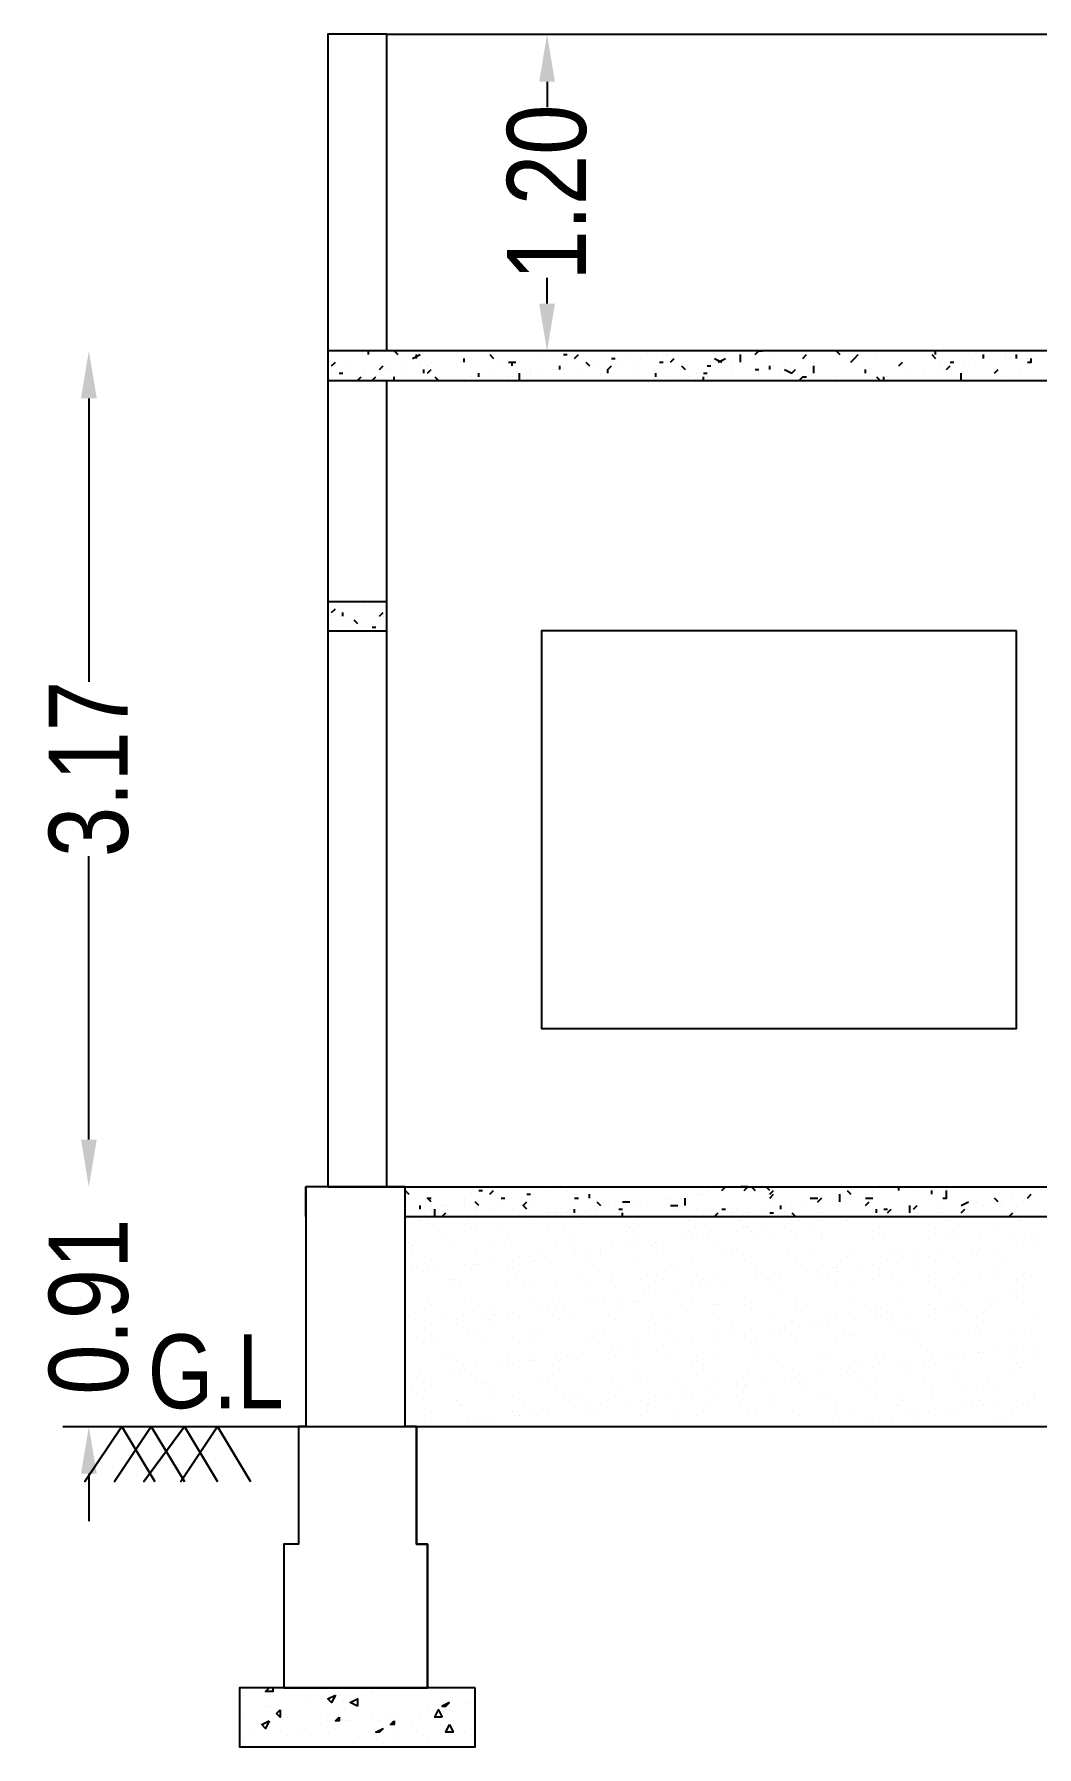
# Model space of a CAD drawing. Header units: metres. Extents: x -941 to 1333, y -28 to 1490.
# Drawn here: x 965.58 to 969.39, y 394.12 to 400.62 of the extents above; entities that cross this region are included whole.
import ezdxf

# ---------------------------------------------------------------- set-up
doc = ezdxf.new("R2010")
doc.units = ezdxf.units.M
for name, color, linetype in [('BLK_5_HT_OF_BLDG', 5, 'Continuous'), ('BLK_5_PARAPET_HT', 7, 'Continuous'), ('BLK_5_PLINTH_HEIGHT', 7, 'Continuous'), ('window', 3, 'Continuous')]:
    doc.layers.add(name, color=color, linetype=linetype)
doc.styles.add('style2A', font='swissc.ttf')
doc.dimstyles.get("Standard").update_dxf_attribs({"dimtxt": 0.4, "dimasz": 0.18, "dimexe": 0.18, "dimexo": 0.0625, "dimgap": 0, "dimtad": 0, "dimzin": 0, "dimdsep": 46, "dimtxsty": 'style2A', "dimcen": 0.09, "dimse1": 1, "dimse2": 1, "dimadec": 0, "dimazin": 0, "dimtfac": 1, "dimtofl": 0, "dimtmove": 0, "dimatfit": 3, "dimfxl": 0, "dimtolj": 1, "dimtzin": 0, "dimarcsym": 0})

# ---------------------------------------------------------------- blocks, each defined once
blk = doc.blocks.new('*D887')
at = {"layer": 'BLK_5_HT_OF_BLDG', "color": 0, "lineweight": -2}
for p, q in [((965.7917, 399.2341), (965.7917, 398.1588)), ((965.7917, 396.4215), (965.7917, 397.4968))]:
    blk.add_line(p, q, dxfattribs=at)
at = {"layer": 'BLK_5_HT_OF_BLDG', "color": 0}
for points in [[(965.7617, 399.2341), (965.8217, 399.2341), (965.7917, 399.4141)], [(965.7617, 396.4215), (965.8217, 396.4215), (965.7917, 396.2415)]]:
    blk.add_solid(points, dxfattribs=at)
at = {"layer": 'Defpoints', "color": 0}
for p in [(965.7917, 399.4141), (966.6993, 399.4141), (966.6993, 396.2415)]:
    blk.add_point(p, dxfattribs=at)
at = {"layer": 'BLK_5_HT_OF_BLDG', "color": 0, "insert": (965.7917, 397.8278), "char_height": 0.3, "attachment_point": 5, "rotation": 90, "style": 'style2A'}
blk.add_mtext('\\A1;3.17', dxfattribs=at)
blk = doc.blocks.new('*D905')
at = {"layer": 'BLK_5_PLINTH_HEIGHT', "color": 0, "lineweight": -2}
for p, q in [((965.7917, 396.4215), (965.7917, 396.6015)), ((965.7917, 395.153), (965.7917, 394.973))]:
    blk.add_line(p, q, dxfattribs=at)
at = {"layer": 'BLK_5_PLINTH_HEIGHT', "color": 0}
for points in [[(965.7617, 396.4215), (965.8217, 396.4215), (965.7917, 396.2415)], [(965.7617, 395.153), (965.8217, 395.153), (965.7917, 395.333)]]:
    blk.add_solid(points, dxfattribs=at)
at = {"layer": 'Defpoints', "color": 0}
for p in [(966.6155, 396.2415), (965.7917, 395.333), (966.6155, 395.333)]:
    blk.add_point(p, dxfattribs=at)
at = {"layer": 'BLK_5_PLINTH_HEIGHT', "color": 0, "insert": (965.7917, 395.7872), "char_height": 0.3, "attachment_point": 5, "rotation": 90, "style": 'style2A'}
blk.add_mtext('\\A1;0.91', dxfattribs=at)
blk = doc.blocks.new('*D888')
at = {"layer": 'BLK_5_PARAPET_HT', "color": 0, "lineweight": -2}
for p, q in [((967.5309, 400.4361), (967.5309, 400.3389)), ((967.5309, 399.5941), (967.5309, 399.6913))]:
    blk.add_line(p, q, dxfattribs=at)
at = {"layer": 'BLK_5_PARAPET_HT', "color": 0}
for points in [[(967.5009, 400.4361), (967.5609, 400.4361), (967.5309, 400.6161)], [(967.5009, 399.5941), (967.5609, 399.5941), (967.5309, 399.4141)]]:
    blk.add_solid(points, dxfattribs=at)
at = {"layer": 'Defpoints', "color": 0}
for p in [(966.9509, 400.6161), (967.5309, 400.6161), (966.9509, 399.4141)]:
    blk.add_point(p, dxfattribs=at)
at = {"layer": 'BLK_5_PARAPET_HT', "color": 0, "insert": (967.5309, 400.0151), "char_height": 0.3, "attachment_point": 5, "rotation": 90, "style": 'style2A'}
blk.add_mtext('\\A1;1.20', dxfattribs=at)
blk = doc.blocks.new('*D910')
at = {"layer": 'Defpoints', "color": 0}
for p in [(965.1743, 400.6161), (966.6993, 400.6161), (966.6155, 395.333)]:
    blk.add_point(p, dxfattribs=at)
at = {"layer": 'window', "color": 0, "lineweight": -2}
for p, q in [((965.1743, 400.4361), (965.1743, 398.3047)), ((965.1743, 395.513), (965.1743, 397.6443))]:
    blk.add_line(p, q, dxfattribs=at)
at = {"layer": 'window', "color": 0}
for points in [[(965.1443, 400.4361), (965.2043, 400.4361), (965.1743, 400.6161)], [(965.1443, 395.513), (965.2043, 395.513), (965.1743, 395.333)]]:
    blk.add_solid(points, dxfattribs=at)
at = {"layer": 'window', "color": 0, "insert": (965.1743, 397.9745), "char_height": 0.3, "attachment_point": 5, "rotation": 90, "style": 'style2A'}
blk.add_mtext('\\A1;5.28', dxfattribs=at)

msp = doc.modelspace()

# ---------------------------------------------------------------- linework, layer by layer
at = {"lineweight": 25}
for points in [[(966.92295, 399.41411), (966.92295, 400.61608), (966.69933, 400.61608), (966.69933, 396.24147), (974.77769, 396.24147), (974.77769, 400.61608), (974.55406, 400.61608), (974.55406, 399.41411)], [(966.92295, 400.61608), (974.55406, 400.61608)], [(974.77769, 399.40013), (974.77769, 399.41411), (966.69933, 399.41411)], [(966.7133, 399.3582), (966.72728, 399.37218)], [(966.74126, 399.41411), (966.74126, 399.41411)], [(966.78319, 399.37218), (966.78319, 399.37218)], [(966.82512, 399.40013), (966.82512, 399.40013)], [(966.85307, 399.40013), (966.85307, 399.41411)], [(966.9509, 399.41411), (966.96488, 399.40013)], [(967.02078, 399.38616), (967.04874, 399.40013)], [(967.03476, 399.38616), (967.03476, 399.40013)], [(967.09067, 399.37218), (967.09067, 399.37218)], [(967.20248, 399.37218), (967.20248, 399.37218)], [(967.21645, 399.37218), (967.21645, 399.38616)], [(967.24441, 399.38616), (967.24441, 399.38616)], [(967.27236, 399.41411), (967.27236, 399.41411)], [(967.31429, 399.40013), (967.32827, 399.38616)], [(967.31429, 399.40013), (967.31429, 399.40013)], [(967.32827, 399.38616), (967.32827, 399.38616)], [(967.34224, 399.37218), (967.34224, 399.37218)], [(967.38417, 399.37218), (967.41212, 399.37218)], [(967.39815, 399.41411), (967.39815, 399.41411)], [(967.39815, 399.3582), (967.39815, 399.37218)], [(967.46803, 399.41411), (967.46803, 399.41411)], [(967.49598, 399.40013), (967.49598, 399.40013)], [(967.59382, 399.40013), (967.60779, 399.40013)], [(967.63575, 399.38616), (967.64972, 399.40013)], [(967.67768, 399.37218), (967.69165, 399.3582)], [(967.70563, 399.37218), (967.70563, 399.37218)], [(967.77551, 399.38616), (967.78949, 399.38616)], [(967.81744, 399.37218), (967.81744, 399.37218)], [(967.84539, 399.40013), (967.84539, 399.40013)], [(967.85937, 399.37218), (967.85937, 399.37218)], [(967.88732, 399.38616), (967.88732, 399.38616)], [(967.91527, 399.41411), (967.91527, 399.41411)], [(967.9572, 399.37218), (967.97118, 399.37218)], [(967.97118, 399.40013), (967.97118, 399.40013)], [(967.98516, 399.40013), (967.98516, 399.40013)], [(967.99913, 399.41411), (967.99913, 399.41411)], [(967.99913, 399.37218), (968.01311, 399.38616)], [(968.11094, 399.41411), (968.11094, 399.41411)], [(968.1389, 399.41411), (968.1389, 399.41411)], [(968.16685, 399.38616), (968.1948, 399.37218)], [(968.18083, 399.37218), (968.20878, 399.38616)], [(968.26468, 399.37218), (968.26468, 399.40013)], [(968.32059, 399.40013), (968.33457, 399.41411), (968.34854, 399.41411)], [(968.3765, 399.37218), (968.3765, 399.37218)], [(968.39047, 399.38616), (968.39047, 399.38616)], [(968.50228, 399.38616), (968.51626, 399.40013)], [(968.50228, 399.38616), (968.50228, 399.38616)], [(968.53024, 399.41411), (968.53024, 399.41411)], [(968.54421, 399.37218), (968.54421, 399.37218)], [(968.62807, 399.41411), (968.64205, 399.40013)], [(968.62807, 399.40013), (968.62807, 399.40013)], [(968.68398, 399.37218), (968.69795, 399.38616), (968.71193, 399.40013)], [(968.71193, 399.40013), (968.71193, 399.40013)], [(968.78181, 399.40013), (968.78181, 399.40013)], [(968.86567, 399.41411), (968.86567, 399.41411)], [(968.86567, 399.3582), (968.87965, 399.37218)], [(968.94953, 399.41411), (968.94953, 399.41411)], [(968.99146, 399.40013), (969.00543, 399.38616)], [(969.00543, 399.40013), (969.00543, 399.41411)], [(969.00543, 399.41411), (969.00543, 399.41411)], [(969.01941, 399.37218), (969.01941, 399.37218)], [(969.06134, 399.37218), (969.07532, 399.37218)], [(969.13122, 399.40013), (969.13122, 399.40013)], [(969.1452, 399.38616), (969.1452, 399.38616)], [(969.18713, 399.38616), (969.18713, 399.40013)], [(969.27099, 399.40013), (969.27099, 399.40013)], [(969.27099, 399.40013), (969.27099, 399.40013)], [(969.27099, 399.38616), (969.27099, 399.38616)], [(969.28496, 399.38616), (969.28496, 399.38616)], [(969.31291, 399.38616), (969.31291, 399.40013)], [(969.35484, 399.37218), (969.36882, 399.37218), (969.36882, 399.38616)], [(969.35484, 399.38616), (969.35484, 399.38616)], [(966.69933, 399.3582), (966.69933, 399.3582)], [(966.69933, 399.34423), (966.69933, 399.34423)], [(966.69933, 399.3023), (974.77769, 399.3023)], [(966.74126, 399.33025), (966.75523, 399.33025)], [(966.76921, 399.33025), (966.76921, 399.33025)], [(966.81114, 399.3023), (966.82512, 399.31627)], [(966.81114, 399.31627), (966.81114, 399.31627)], [(966.83909, 399.33025), (966.83909, 399.33025)], [(966.83909, 399.3023), (966.86704, 399.3023), (966.88102, 399.31627)], [(966.895, 399.34423), (966.90897, 399.3582)], [(966.895, 399.3023), (966.895, 399.3023)], [(966.92295, 399.3582), (966.92295, 399.3582)], [(966.92295, 399.34423), (966.92295, 399.34423)], [(966.92295, 396.24147), (966.92295, 399.3023)], [(966.93693, 399.34423), (966.93693, 399.34423)], [(966.9509, 399.3023), (966.9509, 399.31627)], [(966.97886, 399.33025), (966.97886, 399.33025)], [(966.99283, 399.3582), (966.99283, 399.3582)], [(967.04874, 399.3582), (967.04874, 399.3582)], [(967.04874, 399.33025), (967.04874, 399.33025)], [(967.06271, 399.33025), (967.06271, 399.34423)], [(967.07669, 399.3582), (967.07669, 399.3582)], [(967.07669, 399.33025), (967.09067, 399.34423)], [(967.10464, 399.33025), (967.10464, 399.33025)], [(967.10464, 399.31627), (967.11862, 399.3023)], [(967.1885, 399.3582), (967.1885, 399.3582)], [(967.1885, 399.3582), (967.1885, 399.3582)], [(967.24441, 399.31627), (967.24441, 399.31627)], [(967.27236, 399.31627), (967.27236, 399.33025)], [(967.32827, 399.34423), (967.32827, 399.34423)], [(967.32827, 399.3023), (967.32827, 399.3023)], [(967.34224, 399.3023), (967.34224, 399.3023)], [(967.38417, 399.31627), (967.38417, 399.31627)], [(967.39815, 399.31627), (967.39815, 399.31627)], [(967.4261, 399.3023), (967.4261, 399.33025)], [(967.45405, 399.3023), (967.45405, 399.3023)], [(967.46803, 399.34423), (967.46803, 399.34423)], [(967.46803, 399.33025), (967.46803, 399.33025)], [(967.49598, 399.33025), (967.49598, 399.33025)], [(967.50996, 399.3023), (967.50996, 399.3023)], [(967.55189, 399.34423), (967.55189, 399.34423)], [(967.56586, 399.34423), (967.56586, 399.34423)], [(967.57984, 399.34423), (967.57984, 399.3582)], [(967.59382, 399.34423), (967.59382, 399.34423)], [(967.59382, 399.33025), (967.59382, 399.33025)], [(967.64972, 399.3023), (967.64972, 399.3023)], [(967.6637, 399.34423), (967.6637, 399.34423)], [(967.7196, 399.3582), (967.7196, 399.3582)], [(967.73358, 399.33025), (967.73358, 399.33025)], [(967.76153, 399.33025), (967.76153, 399.34423), (967.77551, 399.3582)], [(967.78949, 399.3023), (967.80346, 399.3023)], [(967.87335, 399.33025), (967.87335, 399.33025)], [(967.94323, 399.31627), (967.94323, 399.33025)], [(967.94323, 399.3023), (967.94323, 399.3023)], [(967.98516, 399.31627), (967.98516, 399.31627)], [(967.99913, 399.31627), (967.99913, 399.31627)], [(968.04106, 399.3582), (968.05504, 399.34423)], [(968.06901, 399.31627), (968.06901, 399.31627)], [(968.09697, 399.33025), (968.09697, 399.33025)], [(968.11094, 399.33025), (968.11094, 399.33025)], [(968.12492, 399.33025), (968.1389, 399.33025)], [(968.12492, 399.3023), (968.12492, 399.31627)], [(968.1389, 399.3582), (968.15287, 399.3582)], [(968.1389, 399.31627), (968.1389, 399.31627)], [(968.1389, 399.31627), (968.1389, 399.31627)], [(968.23673, 399.3582), (968.23673, 399.3582)], [(968.23673, 399.34423), (968.23673, 399.34423)], [(968.23673, 399.33025), (968.23673, 399.33025)], [(968.27866, 399.3023), (968.27866, 399.3023)], [(968.32059, 399.34423), (968.33457, 399.34423)], [(968.3765, 399.34423), (968.3765, 399.3582)], [(968.39047, 399.3582), (968.39047, 399.3582)], [(968.40445, 399.3023), (968.40445, 399.3023)], [(968.41842, 399.33025), (968.41842, 399.33025)], [(968.4324, 399.34423), (968.46035, 399.33025), (968.47433, 399.34423)], [(968.46035, 399.3582), (968.46035, 399.3582)], [(968.48831, 399.3023), (968.50228, 399.31627), (968.51626, 399.31627)], [(968.50228, 399.3023), (968.50228, 399.3023)], [(968.54421, 399.33025), (968.54421, 399.3582)], [(968.62807, 399.31627), (968.62807, 399.31627)], [(968.64205, 399.3023), (968.64205, 399.3023)], [(968.68398, 399.3023), (968.69795, 399.3023)], [(968.71193, 399.3023), (968.71193, 399.3023)], [(968.71193, 399.3023), (968.71193, 399.3023)], [(968.73988, 399.33025), (968.73988, 399.34423)], [(968.73988, 399.3023), (968.73988, 399.3023)], [(968.75386, 399.33025), (968.75386, 399.33025)], [(968.78181, 399.31627), (968.79579, 399.3023)], [(968.80976, 399.3023), (968.80976, 399.31627)], [(968.80976, 399.31627), (968.80976, 399.31627)], [(968.82374, 399.31627), (968.82374, 399.31627)], [(968.89362, 399.34423), (968.89362, 399.34423)], [(968.9635, 399.34423), (968.9635, 399.34423)], [(968.9635, 399.33025), (968.9635, 399.33025)], [(969.03339, 399.34423), (969.03339, 399.34423)], [(969.04736, 399.34423), (969.06134, 399.3582)], [(969.10327, 399.3023), (969.10327, 399.33025)], [(969.11724, 399.3582), (969.11724, 399.3582)], [(969.13122, 399.3582), (969.13122, 399.3582)], [(969.1452, 399.3023), (969.1452, 399.3023)], [(969.17315, 399.3023), (969.17315, 399.3023)], [(969.22906, 399.33025), (969.24303, 399.34423)], [(969.27099, 399.31627), (969.27099, 399.31627)], [(969.32689, 399.33025), (969.32689, 399.33025)], [(969.3828, 399.3023), (969.3828, 399.3023)], [(966.69933, 398.46371), (966.92295, 398.46371)], [(966.75523, 398.46371), (966.75523, 398.46371)], [(966.83909, 398.46371), (966.83909, 398.46371)], [(966.69933, 398.44974), (966.69933, 398.44974)], [(966.7133, 398.42179), (966.72728, 398.43576)], [(966.74126, 398.40781), (966.74126, 398.40781)], [(966.75523, 398.40781), (966.75523, 398.42179)], [(966.78319, 398.39383), (966.78319, 398.39383)], [(966.79716, 398.39383), (966.81114, 398.37986)], [(966.83909, 398.44974), (966.83909, 398.44974)], [(966.895, 398.40781), (966.90897, 398.42179)], [(966.895, 398.42179), (966.895, 398.42179)], [(966.90897, 398.40781), (966.90897, 398.40781)], [(966.69933, 398.3519), (966.92295, 398.3519)], [(966.7133, 398.3519), (966.72728, 398.3519)], [(966.86704, 398.36588), (966.88102, 398.36588)], [(966.61547, 396.12966), (966.61547, 396.24147)], [(966.99283, 396.12966), (974.47021, 396.12966), (974.47021, 396.24147)], [(966.99283, 396.22749), (967.00681, 396.21351)], [(967.09067, 396.18556), (967.07669, 396.19954), (967.09067, 396.19954)], [(967.07669, 396.19954), (967.07669, 396.19954)], [(967.21645, 396.19954), (967.21645, 396.19954)], [(967.21645, 396.18556), (967.21645, 396.18556)], [(967.27236, 396.17158), (967.25838, 396.18556)], [(967.27236, 396.22749), (967.28634, 396.22749)], [(967.30031, 396.19954), (967.30031, 396.19954)], [(967.31429, 396.21351), (967.32827, 396.22749)], [(967.34224, 396.19954), (967.34224, 396.19954)], [(967.34224, 396.18556), (967.34224, 396.18556)], [(967.35622, 396.19954), (967.37019, 396.19954)], [(967.45405, 396.15761), (967.44008, 396.17158), (967.45405, 396.18556)], [(967.45405, 396.21351), (967.46803, 396.21351)], [(967.46803, 396.21351), (967.46803, 396.21351)], [(967.48201, 396.21351), (967.48201, 396.21351)], [(967.48201, 396.18556), (967.48201, 396.18556)], [(967.48201, 396.18556), (967.48201, 396.18556)], [(967.52394, 396.22749), (967.52394, 396.22749)], [(967.60779, 396.22749), (967.60779, 396.22749)], [(967.62177, 396.24147), (967.62177, 396.24147)], [(967.63575, 396.21351), (967.63575, 396.21351)], [(967.63575, 396.19954), (967.64972, 396.19954)], [(967.69165, 396.19954), (967.69165, 396.21351)], [(967.7196, 396.18556), (967.73358, 396.17158)], [(967.77551, 396.24147), (967.77551, 396.24147)], [(967.81744, 396.18556), (967.84539, 396.18556)], [(967.84539, 396.18556), (967.84539, 396.18556)], [(967.87335, 396.18556), (967.87335, 396.18556)], [(967.87335, 396.18556), (967.87335, 396.18556)], [(967.98516, 396.19954), (967.98516, 396.19954)], [(967.99913, 396.19954), (967.99913, 396.19954)], [(968.01311, 396.24147), (968.01311, 396.24147)], [(968.01311, 396.24147), (968.02709, 396.24147)], [(968.04106, 396.19954), (968.04106, 396.19954)], [(968.05504, 396.17158), (968.05504, 396.19954)], [(968.11094, 396.21351), (968.11094, 396.21351)], [(968.12492, 396.21351), (968.12492, 396.21351)], [(968.1389, 396.22749), (968.1389, 396.22749)], [(968.1948, 396.22749), (968.20878, 396.24147)], [(968.1948, 396.22749), (968.1948, 396.22749)], [(968.25071, 396.24147), (968.25071, 396.24147)], [(968.27866, 396.22749), (968.29264, 396.24147), (968.26468, 396.24147)], [(968.30661, 396.24147), (968.32059, 396.22749)], [(968.3765, 396.22749), (968.36252, 396.24147)], [(968.36252, 396.24147), (968.36252, 396.24147)], [(968.3765, 396.21351), (968.39047, 396.22749)], [(968.3765, 396.19954), (968.39047, 396.21351)], [(968.51626, 396.18556), (968.51626, 396.18556)], [(968.53024, 396.19954), (968.55819, 396.19954)], [(968.53024, 396.19954), (968.53024, 396.19954)], [(968.61409, 396.18556), (968.61409, 396.18556)], [(968.62807, 396.24147), (968.62807, 396.24147)], [(968.64205, 396.18556), (968.64205, 396.21351)], [(968.64205, 396.19954), (968.64205, 396.19954)], [(968.67, 396.22749), (968.68398, 396.21351)], [(968.68398, 396.24147), (968.68398, 396.24147)], [(968.68398, 396.21351), (968.68398, 396.21351)], [(968.68398, 396.19954), (968.68398, 396.19954)], [(968.73988, 396.19954), (968.76783, 396.19954)], [(968.73988, 396.17158), (968.75386, 396.18556)], [(968.76783, 396.22749), (968.76783, 396.22749)], [(968.76783, 396.21351), (968.76783, 396.21351)], [(968.82374, 396.24147), (968.82374, 396.24147)], [(968.86567, 396.22749), (968.86567, 396.24147)], [(968.9076, 396.24147), (968.9076, 396.24147)], [(968.93555, 396.22749), (968.93555, 396.22749)], [(968.99146, 396.24147), (968.99146, 396.24147)], [(968.99146, 396.21351), (968.99146, 396.22749)], [(969.03339, 396.19954), (969.04736, 396.19954), (969.04736, 396.22749)], [(969.10327, 396.17158), (969.13122, 396.18556)], [(969.15917, 396.24147), (969.15917, 396.24147)], [(969.15917, 396.18556), (969.15917, 396.18556)], [(969.24303, 396.18556), (969.22906, 396.19954)], [(969.25701, 396.18556), (969.25701, 396.18556)], [(969.29894, 396.24147), (969.29894, 396.24147)], [(969.29894, 396.21351), (969.29894, 396.21351)], [(969.34087, 396.18556), (969.34087, 396.18556)], [(969.35484, 396.19954), (969.36882, 396.21351)], [(967.04874, 396.15761), (967.04874, 396.17158)], [(967.04874, 396.11568), (967.04874, 396.11568)], [(967.09067, 396.15761), (967.09067, 396.15761)], [(967.10464, 396.12966), (967.10464, 396.15761)], [(967.1326, 396.17158), (967.1326, 396.17158)], [(967.1326, 396.12966), (967.14657, 396.14363)], [(967.14657, 396.17158), (967.14657, 396.17158)], [(967.1885, 396.12966), (967.1885, 396.12966)], [(967.21645, 396.17158), (967.21645, 396.17158)], [(967.24441, 396.12966), (967.24441, 396.12966)], [(967.25838, 396.15761), (967.25838, 396.15761)], [(967.31429, 396.12966), (967.31429, 396.12966)], [(967.32827, 396.15761), (967.32827, 396.15761)], [(967.39815, 396.15761), (967.39815, 396.15761)], [(967.46803, 396.12966), (967.48201, 396.12966)], [(967.46803, 396.12966), (967.46803, 396.12966)], [(967.48201, 396.12966), (967.48201, 396.12966)], [(967.53791, 396.14363), (967.53791, 396.14363)], [(967.53791, 396.12966), (967.53791, 396.12966)], [(967.56586, 396.14363), (967.56586, 396.14363)], [(967.60779, 396.14363), (967.60779, 396.14363)], [(967.62177, 396.17158), (967.62177, 396.17158)], [(967.63575, 396.14363), (967.63575, 396.15761)], [(967.67768, 396.14363), (967.67768, 396.14363)], [(967.69165, 396.15761), (967.69165, 396.15761)], [(967.7196, 396.15761), (967.7196, 396.15761)], [(967.73358, 396.17158), (967.73358, 396.17158)], [(967.74756, 396.17158), (967.74756, 396.17158)], [(967.78949, 396.17158), (967.78949, 396.17158)], [(967.80346, 396.15761), (967.81744, 396.15761)], [(967.80346, 396.14363), (967.80346, 396.14363)], [(967.81744, 396.12966), (967.81744, 396.14363)], [(967.88732, 396.17158), (967.88732, 396.17158)], [(967.94323, 396.12966), (967.94323, 396.12966)], [(967.99913, 396.17158), (968.02709, 396.17158)], [(968.02709, 396.15761), (968.02709, 396.15761)], [(968.06901, 396.11568), (968.06901, 396.11568)], [(968.09697, 396.15761), (968.09697, 396.15761)], [(968.12492, 396.12966), (968.12492, 396.12966)], [(968.15287, 396.15761), (968.15287, 396.15761)], [(968.16685, 396.12966), (968.18083, 396.14363)], [(968.1948, 396.15761), (968.20878, 396.15761)], [(968.23673, 396.14363), (968.23673, 396.14363)], [(968.25071, 396.15761), (968.25071, 396.15761)], [(968.26468, 396.11568), (968.26468, 396.11568)], [(968.29264, 396.14363), (968.29264, 396.14363)], [(968.29264, 396.14363), (968.29264, 396.14363)], [(968.36252, 396.15761), (968.36252, 396.15761)], [(968.3765, 396.17158), (968.3765, 396.17158)], [(968.3765, 396.17158), (968.3765, 396.17158)], [(968.3765, 396.14363), (968.39047, 396.14363)], [(968.41842, 396.15761), (968.41842, 396.17158)], [(968.4324, 396.14363), (968.4324, 396.14363)], [(968.46035, 396.17158), (968.46035, 396.17158)], [(968.46035, 396.14363), (968.47433, 396.12966)], [(968.46035, 396.11568), (968.46035, 396.11568)], [(968.48831, 396.11568), (968.48831, 396.11568)], [(968.55819, 396.11568), (968.55819, 396.11568)], [(968.57217, 396.14363), (968.57217, 396.14363)], [(968.67, 396.11568), (968.67, 396.11568)], [(968.69795, 396.12966), (968.69795, 396.12966)], [(968.76783, 396.14363), (968.76783, 396.14363)], [(968.78181, 396.14363), (968.78181, 396.15761)], [(968.80976, 396.15761), (968.82374, 396.15761)], [(968.82374, 396.14363), (968.83772, 396.15761)], [(968.86567, 396.12966), (968.86567, 396.12966)], [(968.86567, 396.12966), (968.86567, 396.12966)], [(968.9076, 396.14363), (968.9076, 396.17158)], [(968.9076, 396.15761), (968.9076, 396.15761)], [(968.92158, 396.15761), (968.93555, 396.17158)], [(968.93555, 396.14363), (968.93555, 396.14363)], [(969.03339, 396.17158), (969.03339, 396.17158)], [(969.03339, 396.14363), (969.03339, 396.14363)], [(969.06134, 396.11568), (969.06134, 396.11568)], [(969.10327, 396.14363), (969.11724, 396.15761)], [(969.11724, 396.14363), (969.11724, 396.14363)], [(969.1452, 396.12966), (969.1452, 396.12966)], [(969.18713, 396.17158), (969.18713, 396.17158)], [(969.18713, 396.12966), (969.18713, 396.12966)], [(969.25701, 396.17158), (969.25701, 396.17158)], [(969.28496, 396.12966), (969.29894, 396.14363)], [(969.32689, 396.11568), (969.32689, 396.11568)], [(967.07669, 396.1017), (967.07669, 396.1017)], [(967.11862, 396.07375), (967.11862, 396.07375)], [(967.14657, 396.05977), (967.14657, 396.05977)], [(967.23043, 396.1017), (967.23043, 396.1017)], [(967.24441, 396.08773), (967.24441, 396.08773)], [(967.25838, 396.08773), (967.25838, 396.08773)], [(967.35622, 396.07375), (967.35622, 396.07375)], [(967.38417, 396.05977), (967.38417, 396.05977)], [(967.46803, 396.1017), (967.46803, 396.1017)], [(967.53791, 396.08773), (967.53791, 396.08773)], [(967.59382, 396.07375), (967.59382, 396.07375)], [(967.62177, 396.05977), (967.62177, 396.05977)], [(967.6637, 396.1017), (967.6637, 396.1017)], [(967.83142, 396.07375), (967.83142, 396.07375)], [(967.84539, 396.08773), (967.84539, 396.08773)], [(967.85937, 396.1017), (967.85937, 396.1017)], [(967.85937, 396.07375), (967.85937, 396.07375)], [(967.85937, 396.05977), (967.85937, 396.05977)], [(968.06901, 396.07375), (968.06901, 396.07375)], [(968.08299, 396.05977), (968.08299, 396.05977)], [(968.09697, 396.05977), (968.09697, 396.05977)], [(968.1389, 396.05977), (968.1389, 396.05977)], [(968.15287, 396.07375), (968.15287, 396.07375)], [(968.25071, 396.07375), (968.25071, 396.07375)], [(968.29264, 396.08773), (968.29264, 396.08773)], [(968.30661, 396.07375), (968.30661, 396.07375)], [(968.33457, 396.05977), (968.33457, 396.05977)], [(968.34854, 396.08773), (968.34854, 396.08773)], [(968.44638, 396.1017), (968.44638, 396.1017)], [(968.46035, 396.07375), (968.46035, 396.07375)], [(968.47433, 396.05977), (968.47433, 396.05977)], [(968.53024, 396.07375), (968.53024, 396.07375)], [(968.57217, 396.05977), (968.57217, 396.05977)], [(968.76783, 396.07375), (968.76783, 396.07375)], [(968.76783, 396.07375), (968.76783, 396.07375)], [(968.80976, 396.05977), (968.80976, 396.05977)], [(969.00543, 396.08773), (969.00543, 396.08773)], [(969.04736, 396.05977), (969.04736, 396.05977)], [(969.07532, 396.07375), (969.07532, 396.07375)], [(969.08929, 396.05977), (969.08929, 396.05977)], [(969.17315, 396.05977), (969.17315, 396.05977)], [(969.24303, 396.08773), (969.24303, 396.08773)], [(969.28496, 396.05977), (969.28496, 396.05977)], [(969.36882, 396.05977), (969.36882, 396.05977)], [(969.3828, 396.05977), (969.3828, 396.05977)], [(967.00681, 396.03182), (967.00681, 396.03182)], [(967.02078, 396.01784), (967.02078, 396.01784)], [(967.02078, 395.98989), (967.02078, 395.98989)], [(967.17453, 396.01784), (967.17453, 396.01784)], [(967.25838, 395.98989), (967.25838, 395.98989)], [(967.31429, 396.01784), (967.31429, 396.01784)], [(967.37019, 396.03182), (967.37019, 396.03182)], [(967.49598, 395.98989), (967.49598, 395.98989)], [(967.56586, 396.03182), (967.56586, 396.03182)], [(967.62177, 396.01784), (967.62177, 396.01784)], [(967.63575, 396.00387), (967.63575, 396.00387)], [(967.63575, 395.98989), (967.63575, 395.98989)], [(967.67768, 396.00387), (967.67768, 396.00387)], [(967.73358, 396.00387), (967.73358, 396.00387)], [(967.73358, 395.98989), (967.73358, 395.98989)], [(967.77551, 396.03182), (967.77551, 396.03182)], [(967.83142, 396.01784), (967.83142, 396.01784)], [(967.87335, 396.03182), (967.87335, 396.03182)], [(967.92925, 396.01784), (967.92925, 396.01784)], [(967.94323, 396.03182), (967.94323, 396.03182)], [(967.97118, 396.03182), (967.97118, 396.03182)], [(967.97118, 395.98989), (967.97118, 395.98989)], [(968.04106, 396.0458), (968.04106, 396.0458)], [(968.16685, 396.03182), (968.16685, 396.03182)], [(968.20878, 395.98989), (968.20878, 395.98989)], [(968.23673, 396.00387), (968.23673, 396.00387)], [(968.25071, 396.00387), (968.25071, 396.00387)], [(968.3765, 396.0458), (968.3765, 396.0458)], [(968.44638, 395.98989), (968.44638, 395.98989)], [(968.54421, 396.00387), (968.54421, 396.00387)], [(968.57217, 396.0458), (968.57217, 396.0458)], [(968.68398, 395.98989), (968.68398, 395.98989)], [(968.76783, 396.0458), (968.76783, 396.0458)], [(968.85169, 396.00387), (968.85169, 396.00387)], [(968.86567, 395.98989), (968.86567, 395.98989)], [(968.92158, 395.98989), (968.92158, 395.98989)], [(968.97748, 396.0458), (968.97748, 396.0458)], [(969.03339, 395.98989), (969.03339, 395.98989)], [(969.1452, 396.00387), (969.1452, 396.00387)], [(969.15917, 395.98989), (969.15917, 395.98989)], [(969.15917, 395.98989), (969.15917, 395.98989)], [(969.17315, 396.00387), (969.17315, 396.00387)], [(969.24303, 396.00387), (969.24303, 396.00387)], [(969.34087, 396.01784), (969.34087, 396.01784)], [(969.3828, 396.03182), (969.3828, 396.03182)], [(967.07669, 395.94796), (967.07669, 395.94796)], [(967.09067, 395.96194), (967.09067, 395.96194)], [(967.11862, 395.93399), (967.11862, 395.93399)], [(967.21645, 395.94796), (967.21645, 395.94796)], [(967.25838, 395.94796), (967.25838, 395.94796)], [(967.27236, 395.94796), (967.27236, 395.94796)], [(967.32827, 395.96194), (967.32827, 395.96194)], [(967.38417, 395.94796), (967.38417, 395.94796)], [(967.39815, 395.93399), (967.39815, 395.93399)], [(967.4261, 395.97592), (967.4261, 395.97592)], [(967.46803, 395.97592), (967.46803, 395.97592)], [(967.48201, 395.96194), (967.48201, 395.96194)], [(967.52394, 395.97592), (967.52394, 395.97592)], [(967.67768, 395.96194), (967.67768, 395.96194)], [(967.70563, 395.94796), (967.70563, 395.94796)], [(967.87335, 395.96194), (967.87335, 395.96194)], [(967.99913, 395.94796), (967.99913, 395.94796)], [(968.01311, 395.93399), (968.01311, 395.93399)], [(968.08299, 395.96194), (968.08299, 395.96194)], [(968.27866, 395.96194), (968.27866, 395.96194)], [(968.32059, 395.93399), (968.32059, 395.93399)], [(968.47433, 395.96194), (968.47433, 395.96194)], [(968.61409, 395.93399), (968.61409, 395.93399)], [(968.62807, 395.93399), (968.62807, 395.93399)], [(968.67, 395.97592), (968.67, 395.97592)], [(968.72591, 395.94796), (968.72591, 395.94796)], [(968.76783, 395.94796), (968.76783, 395.94796)], [(968.82374, 395.96194), (968.82374, 395.96194)], [(968.87965, 395.97592), (968.87965, 395.97592)], [(968.93555, 395.97592), (968.93555, 395.97592)], [(968.93555, 395.93399), (968.93555, 395.93399)], [(968.97748, 395.97592), (968.97748, 395.97592)], [(969.07532, 395.97592), (969.07532, 395.97592)], [(969.27099, 395.97592), (969.27099, 395.97592)], [(967.02078, 395.92001), (967.02078, 395.92001)], [(967.06271, 395.92001), (967.06271, 395.92001)], [(967.16055, 395.89206), (967.16055, 395.89206)], [(967.17453, 395.89206), (967.17453, 395.89206)], [(967.17453, 395.87808), (967.17453, 395.87808)], [(967.17453, 395.87808), (967.17453, 395.87808)], [(967.20248, 395.8641), (967.20248, 395.8641)], [(967.38417, 395.87808), (967.38417, 395.87808)], [(967.41212, 395.89206), (967.41212, 395.89206)], [(967.44008, 395.8641), (967.44008, 395.8641)], [(967.46803, 395.87808), (967.46803, 395.87808)], [(967.56586, 395.87808), (967.56586, 395.87808)], [(967.64972, 395.89206), (967.64972, 395.89206)], [(967.67768, 395.8641), (967.67768, 395.8641)], [(967.77551, 395.89206), (967.77551, 395.89206)], [(967.77551, 395.87808), (967.77551, 395.87808)], [(967.78949, 395.8641), (967.78949, 395.8641)], [(967.88732, 395.89206), (967.88732, 395.89206)], [(967.91527, 395.8641), (967.91527, 395.8641)], [(967.97118, 395.89206), (967.97118, 395.89206)], [(968.08299, 395.8641), (968.08299, 395.8641)], [(968.11094, 395.8641), (968.11094, 395.8641)], [(968.12492, 395.89206), (968.12492, 395.89206)], [(968.15287, 395.8641), (968.15287, 395.8641)], [(968.15287, 395.8641), (968.15287, 395.8641)], [(968.16685, 395.89206), (968.16685, 395.89206)], [(968.20878, 395.87808), (968.20878, 395.87808)], [(968.32059, 395.89206), (968.32059, 395.89206)], [(968.36252, 395.89206), (968.36252, 395.89206)], [(968.36252, 395.89206), (968.36252, 395.89206)], [(968.3765, 395.89206), (968.3765, 395.89206)], [(968.39047, 395.8641), (968.39047, 395.8641)], [(968.39047, 395.8641), (968.39047, 395.8641)], [(968.41842, 395.90603), (968.41842, 395.90603)], [(968.51626, 395.92001), (968.51626, 395.92001)], [(968.55819, 395.92001), (968.55819, 395.92001)], [(968.57217, 395.89206), (968.57217, 395.89206)], [(968.60012, 395.89206), (968.60012, 395.89206)], [(968.62807, 395.92001), (968.62807, 395.92001)], [(968.62807, 395.8641), (968.62807, 395.8641)], [(968.69795, 395.8641), (968.69795, 395.8641)], [(968.76783, 395.89206), (968.76783, 395.89206)], [(968.83772, 395.89206), (968.83772, 395.89206)], [(968.86567, 395.8641), (968.86567, 395.8641)], [(968.97748, 395.90603), (968.97748, 395.90603)], [(969.00543, 395.8641), (969.00543, 395.8641)], [(969.07532, 395.89206), (969.07532, 395.89206)], [(969.10327, 395.8641), (969.10327, 395.8641)], [(969.17315, 395.90603), (969.17315, 395.90603)], [(969.22906, 395.92001), (969.22906, 395.92001)], [(969.24303, 395.90603), (969.24303, 395.90603)], [(969.31291, 395.89206), (969.31291, 395.89206)], [(969.34087, 395.8641), (969.34087, 395.8641)], [(969.36882, 395.90603), (969.36882, 395.90603)], [(967.07669, 395.8082), (967.07669, 395.8082)], [(967.09067, 395.79422), (967.09067, 395.79422)], [(967.24441, 395.8082), (967.24441, 395.8082)], [(967.27236, 395.79422), (967.27236, 395.79422)], [(967.32827, 395.79422), (967.32827, 395.79422)], [(967.48201, 395.8082), (967.48201, 395.8082)], [(967.55189, 395.8082), (967.55189, 395.8082)], [(967.56586, 395.79422), (967.56586, 395.79422)], [(967.56586, 395.79422), (967.56586, 395.79422)], [(967.59382, 395.79422), (967.59382, 395.79422)], [(967.67768, 395.8082), (967.67768, 395.8082)], [(967.70563, 395.8082), (967.70563, 395.8082)], [(967.74756, 395.8082), (967.74756, 395.8082)], [(967.80346, 395.82217), (967.80346, 395.82217)], [(967.80346, 395.79422), (967.80346, 395.79422)], [(967.85937, 395.8082), (967.85937, 395.8082)], [(967.87335, 395.8082), (967.87335, 395.8082)], [(967.9013, 395.83615), (967.9013, 395.83615)], [(967.94323, 395.83615), (967.94323, 395.83615)], [(968.01311, 395.85013), (968.01311, 395.85013)], [(968.04106, 395.79422), (968.04106, 395.79422)], [(968.08299, 395.82217), (968.08299, 395.82217)], [(968.16685, 395.79422), (968.16685, 395.79422)], [(968.18083, 395.79422), (968.18083, 395.79422)], [(968.27866, 395.82217), (968.27866, 395.82217)], [(968.27866, 395.79422), (968.27866, 395.79422)], [(968.40445, 395.85013), (968.40445, 395.85013)], [(968.47433, 395.82217), (968.47433, 395.82217)], [(968.47433, 395.79422), (968.47433, 395.79422)], [(968.51626, 395.79422), (968.51626, 395.79422)], [(968.68398, 395.82217), (968.68398, 395.82217)], [(968.73988, 395.79422), (968.73988, 395.79422)], [(968.78181, 395.79422), (968.78181, 395.79422)], [(968.87965, 395.82217), (968.87965, 395.82217)], [(968.97748, 395.79422), (968.97748, 395.79422)], [(969.01941, 395.85013), (969.01941, 395.85013)], [(969.07532, 395.82217), (969.07532, 395.82217)], [(969.10327, 395.79422), (969.10327, 395.79422)], [(969.21508, 395.8082), (969.21508, 395.8082)], [(969.21508, 395.79422), (969.21508, 395.79422)], [(969.24303, 395.8082), (969.24303, 395.8082)], [(969.28496, 395.83615), (969.28496, 395.83615)], [(969.31291, 395.85013), (969.31291, 395.85013)], [(969.31291, 395.82217), (969.31291, 395.82217)], [(967.00681, 395.75229), (967.00681, 395.75229)], [(967.1326, 395.73832), (967.1326, 395.73832)], [(967.1885, 395.73832), (967.1885, 395.73832)], [(967.28634, 395.75229), (967.28634, 395.75229)], [(967.31429, 395.73832), (967.31429, 395.73832)], [(967.32827, 395.75229), (967.32827, 395.75229)], [(967.38417, 395.73832), (967.38417, 395.73832)], [(967.39815, 395.76627), (967.39815, 395.76627)], [(967.49598, 395.78025), (967.49598, 395.78025)], [(967.53791, 395.78025), (967.53791, 395.78025)], [(967.57984, 395.73832), (967.57984, 395.73832)], [(967.62177, 395.73832), (967.62177, 395.73832)], [(967.78949, 395.73832), (967.78949, 395.73832)], [(967.92925, 395.73832), (967.92925, 395.73832)], [(967.98516, 395.73832), (967.98516, 395.73832)], [(968.18083, 395.73832), (968.18083, 395.73832)], [(968.3765, 395.75229), (968.3765, 395.75229)], [(968.58614, 395.75229), (968.58614, 395.75229)], [(968.62807, 395.73832), (968.62807, 395.73832)], [(968.69795, 395.73832), (968.69795, 395.73832)], [(968.78181, 395.75229), (968.78181, 395.75229)], [(968.79579, 395.78025), (968.79579, 395.78025)], [(968.79579, 395.75229), (968.79579, 395.75229)], [(968.83772, 395.76627), (968.83772, 395.76627)], [(968.89362, 395.76627), (968.89362, 395.76627)], [(968.97748, 395.75229), (968.97748, 395.75229)], [(969.00543, 395.78025), (969.00543, 395.78025)], [(969.04736, 395.78025), (969.04736, 395.78025)], [(969.08929, 395.78025), (969.08929, 395.78025)], [(969.18713, 395.76627), (969.18713, 395.76627)], [(969.3828, 395.75229), (969.3828, 395.75229)], [(966.99283, 395.69639), (966.99283, 395.69639)], [(967.03476, 395.66843), (967.03476, 395.66843)], [(967.09067, 395.72434), (967.09067, 395.72434)], [(967.09067, 395.68241), (967.09067, 395.68241)], [(967.10464, 395.66843), (967.10464, 395.66843)], [(967.1885, 395.72434), (967.1885, 395.72434)], [(967.23043, 395.69639), (967.23043, 395.69639)], [(967.27236, 395.68241), (967.27236, 395.68241)], [(967.32827, 395.72434), (967.32827, 395.72434)], [(967.39815, 395.66843), (967.39815, 395.66843)], [(967.46803, 395.69639), (967.46803, 395.69639)], [(967.48201, 395.66843), (967.48201, 395.66843)], [(967.50996, 395.68241), (967.50996, 395.68241)], [(967.69165, 395.66843), (967.69165, 395.66843)], [(967.70563, 395.69639), (967.70563, 395.69639)], [(967.70563, 395.66843), (967.70563, 395.66843)], [(967.74756, 395.68241), (967.74756, 395.68241)], [(967.87335, 395.66843), (967.87335, 395.66843)], [(967.94323, 395.72434), (967.94323, 395.72434)], [(967.94323, 395.69639), (967.94323, 395.69639)], [(967.98516, 395.68241), (967.98516, 395.68241)], [(968.08299, 395.66843), (968.08299, 395.66843)], [(968.18083, 395.69639), (968.18083, 395.69639)], [(968.18083, 395.66843), (968.18083, 395.66843)], [(968.22276, 395.68241), (968.22276, 395.68241)], [(968.22276, 395.68241), (968.22276, 395.68241)], [(968.23673, 395.72434), (968.23673, 395.72434)], [(968.27866, 395.68241), (968.27866, 395.68241)], [(968.27866, 395.66843), (968.27866, 395.66843)], [(968.39047, 395.69639), (968.39047, 395.69639)], [(968.41842, 395.69639), (968.41842, 395.69639)], [(968.4324, 395.71036), (968.4324, 395.71036)], [(968.46035, 395.68241), (968.46035, 395.68241)], [(968.47433, 395.66843), (968.47433, 395.66843)], [(968.48831, 395.71036), (968.48831, 395.71036)], [(968.54421, 395.72434), (968.54421, 395.72434)], [(968.55819, 395.71036), (968.55819, 395.71036)], [(968.60012, 395.72434), (968.60012, 395.72434)], [(968.65602, 395.69639), (968.65602, 395.69639)], [(968.68398, 395.68241), (968.68398, 395.68241)], [(968.69795, 395.68241), (968.69795, 395.68241)], [(968.85169, 395.72434), (968.85169, 395.72434)], [(968.87965, 395.68241), (968.87965, 395.68241)], [(968.89362, 395.69639), (968.89362, 395.69639)], [(968.93555, 395.68241), (968.93555, 395.68241)], [(969.07532, 395.68241), (969.07532, 395.68241)], [(969.13122, 395.69639), (969.13122, 395.69639)], [(969.15917, 395.71036), (969.15917, 395.71036)], [(969.17315, 395.69639), (969.17315, 395.69639)], [(969.17315, 395.68241), (969.17315, 395.68241)], [(969.28496, 395.68241), (969.28496, 395.68241)], [(969.36882, 395.69639), (969.36882, 395.69639)], [(967.09067, 395.65446), (967.09067, 395.65446)], [(967.14657, 395.59855), (967.14657, 395.59855)], [(967.17453, 395.59855), (967.17453, 395.59855)], [(967.28634, 395.65446), (967.28634, 395.65446)], [(967.38417, 395.59855), (967.38417, 395.59855)], [(967.46803, 395.59855), (967.46803, 395.59855)], [(967.56586, 395.59855), (967.56586, 395.59855)], [(967.60779, 395.59855), (967.60779, 395.59855)], [(967.62177, 395.59855), (967.62177, 395.59855)], [(967.6637, 395.61253), (967.6637, 395.61253)], [(967.7196, 395.65446), (967.7196, 395.65446)], [(967.77551, 395.62651), (967.77551, 395.62651)], [(967.78949, 395.59855), (967.78949, 395.59855)], [(967.78949, 395.59855), (967.78949, 395.59855)], [(967.81744, 395.62651), (967.81744, 395.62651)], [(967.85937, 395.59855), (967.85937, 395.59855)], [(967.87335, 395.62651), (967.87335, 395.62651)], [(967.97118, 395.64048), (967.97118, 395.64048)], [(967.98516, 395.59855), (967.98516, 395.59855)], [(968.01311, 395.65446), (968.01311, 395.65446)], [(968.01311, 395.65446), (968.01311, 395.65446)], [(968.08299, 395.65446), (968.08299, 395.65446)], [(968.09697, 395.59855), (968.09697, 395.59855)], [(968.18083, 395.59855), (968.18083, 395.59855)], [(968.32059, 395.65446), (968.32059, 395.65446)], [(968.33457, 395.64048), (968.33457, 395.64048)], [(968.33457, 395.59855), (968.33457, 395.59855)], [(968.39047, 395.59855), (968.39047, 395.59855)], [(968.57217, 395.59855), (968.57217, 395.59855)], [(968.58614, 395.59855), (968.58614, 395.59855)], [(968.62807, 395.65446), (968.62807, 395.65446)], [(968.78181, 395.59855), (968.78181, 395.59855)], [(968.80976, 395.59855), (968.80976, 395.59855)], [(968.93555, 395.65446), (968.93555, 395.65446)], [(968.94953, 395.64048), (968.94953, 395.64048)], [(968.99146, 395.61253), (968.99146, 395.61253)], [(969.04736, 395.59855), (969.04736, 395.59855)], [(969.07532, 395.59855), (969.07532, 395.59855)], [(969.11724, 395.59855), (969.11724, 395.59855)], [(969.17315, 395.61253), (969.17315, 395.61253)], [(969.18713, 395.61253), (969.18713, 395.61253)], [(969.24303, 395.64048), (969.24303, 395.64048)], [(969.28496, 395.62651), (969.28496, 395.62651)], [(969.28496, 395.59855), (969.28496, 395.59855)], [(969.31291, 395.62651), (969.31291, 395.62651)], [(969.3828, 395.64048), (969.3828, 395.64048)], [(969.3828, 395.61253), (969.3828, 395.61253)], [(967.16055, 395.54265), (967.16055, 395.54265)], [(967.1885, 395.58458), (967.1885, 395.58458)], [(967.20248, 395.54265), (967.20248, 395.54265)], [(967.25838, 395.55662), (967.25838, 395.55662)], [(967.35622, 395.5706), (967.35622, 395.5706)], [(967.38417, 395.58458), (967.38417, 395.58458)], [(967.39815, 395.5706), (967.39815, 395.5706)], [(967.46803, 395.58458), (967.46803, 395.58458)], [(967.48201, 395.58458), (967.48201, 395.58458)], [(967.57984, 395.58458), (967.57984, 395.58458)], [(968.08299, 395.58458), (968.08299, 395.58458)], [(968.09697, 395.58458), (968.09697, 395.58458)], [(968.40445, 395.58458), (968.40445, 395.58458)], [(968.67, 395.54265), (968.67, 395.54265)], [(968.69795, 395.58458), (968.69795, 395.58458)], [(968.69795, 395.54265), (968.69795, 395.54265)], [(968.71193, 395.5706), (968.71193, 395.5706)], [(968.76783, 395.55662), (968.76783, 395.55662)], [(968.86567, 395.5706), (968.86567, 395.5706)], [(968.9076, 395.5706), (968.9076, 395.5706)], [(968.9635, 395.58458), (968.9635, 395.58458)], [(969.00543, 395.5706), (969.00543, 395.5706)], [(969.28496, 395.54265), (969.28496, 395.54265)], [(969.31291, 395.5706), (969.31291, 395.5706)], [(969.32689, 395.55662), (969.32689, 395.55662)], [(967.02078, 395.47276), (967.02078, 395.47276)], [(967.04874, 395.52867), (967.04874, 395.52867)], [(967.06271, 395.50072), (967.06271, 395.50072)], [(967.09067, 395.51469), (967.09067, 395.51469)], [(967.09067, 395.48674), (967.09067, 395.48674)], [(967.24441, 395.52867), (967.24441, 395.52867)], [(967.25838, 395.51469), (967.25838, 395.51469)], [(967.28634, 395.50072), (967.28634, 395.50072)], [(967.30031, 395.50072), (967.30031, 395.50072)], [(967.32827, 395.48674), (967.32827, 395.48674)], [(967.49598, 395.51469), (967.49598, 395.51469)], [(967.53791, 395.50072), (967.53791, 395.50072)], [(967.55189, 395.52867), (967.55189, 395.52867)], [(967.56586, 395.48674), (967.56586, 395.48674)], [(967.69165, 395.51469), (967.69165, 395.51469)], [(967.77551, 395.50072), (967.77551, 395.50072)], [(967.80346, 395.48674), (967.80346, 395.48674)], [(967.85937, 395.52867), (967.85937, 395.52867)], [(967.87335, 395.51469), (967.87335, 395.51469)], [(967.88732, 395.51469), (967.88732, 395.51469)], [(968.01311, 395.50072), (968.01311, 395.50072)], [(968.04106, 395.48674), (968.04106, 395.48674)], [(968.09697, 395.52867), (968.09697, 395.52867)], [(968.15287, 395.47276), (968.15287, 395.47276)], [(968.16685, 395.51469), (968.16685, 395.51469)], [(968.25071, 395.50072), (968.25071, 395.50072)], [(968.25071, 395.48674), (968.25071, 395.48674)], [(968.27866, 395.48674), (968.27866, 395.48674)], [(968.29264, 395.52867), (968.29264, 395.52867)], [(968.29264, 395.48674), (968.29264, 395.48674)], [(968.34854, 395.50072), (968.34854, 395.50072)], [(968.46035, 395.51469), (968.46035, 395.51469)], [(968.47433, 395.51469), (968.47433, 395.51469)], [(968.48831, 395.52867), (968.48831, 395.52867)], [(968.48831, 395.50072), (968.48831, 395.50072)], [(968.48831, 395.50072), (968.48831, 395.50072)], [(968.50228, 395.51469), (968.50228, 395.51469)], [(968.51626, 395.48674), (968.51626, 395.48674)], [(968.55819, 395.52867), (968.55819, 395.52867)], [(968.68398, 395.52867), (968.68398, 395.52867)], [(968.72591, 395.51469), (968.72591, 395.51469)], [(968.75386, 395.48674), (968.75386, 395.48674)], [(968.78181, 395.50072), (968.78181, 395.50072)], [(968.89362, 395.52867), (968.89362, 395.52867)], [(968.9635, 395.51469), (968.9635, 395.51469)], [(968.99146, 395.48674), (968.99146, 395.48674)], [(969.08929, 395.52867), (969.08929, 395.52867)], [(969.08929, 395.50072), (969.08929, 395.50072)], [(969.10327, 395.48674), (969.10327, 395.48674)], [(969.18713, 395.47276), (969.18713, 395.47276)], [(969.2011, 395.51469), (969.2011, 395.51469)], [(969.22906, 395.48674), (969.22906, 395.48674)], [(967.03476, 395.45879), (967.03476, 395.45879)], [(967.1885, 395.43084), (967.1885, 395.43084)], [(967.20248, 395.41686), (967.20248, 395.41686)], [(967.32827, 395.45879), (967.32827, 395.45879)], [(967.39815, 395.44481), (967.39815, 395.44481)], [(967.44008, 395.41686), (967.44008, 395.41686)], [(967.59382, 395.44481), (967.59382, 395.44481)], [(967.63575, 395.45879), (967.63575, 395.45879)], [(967.63575, 395.40288), (967.63575, 395.40288)], [(967.64972, 395.44481), (967.64972, 395.44481)], [(967.67768, 395.41686), (967.67768, 395.41686)], [(967.67768, 395.41686), (967.67768, 395.41686)], [(967.73358, 395.41686), (967.73358, 395.41686)], [(967.78949, 395.44481), (967.78949, 395.44481)], [(967.84539, 395.43084), (967.84539, 395.43084)], [(967.88732, 395.43084), (967.88732, 395.43084)], [(967.91527, 395.41686), (967.91527, 395.41686)], [(967.94323, 395.44481), (967.94323, 395.44481)], [(967.94323, 395.44481), (967.94323, 395.44481)], [(967.99913, 395.44481), (967.99913, 395.44481)], [(968.05504, 395.45879), (968.05504, 395.45879)], [(968.08299, 395.45879), (968.08299, 395.45879)], [(968.15287, 395.41686), (968.15287, 395.41686)], [(968.18083, 395.44481), (968.18083, 395.44481)], [(968.25071, 395.44481), (968.25071, 395.44481)], [(968.26468, 395.43084), (968.26468, 395.43084)], [(968.39047, 395.45879), (968.39047, 395.45879)], [(968.39047, 395.41686), (968.39047, 395.41686)], [(968.55819, 395.44481), (968.55819, 395.44481)], [(968.58614, 395.45879), (968.58614, 395.45879)], [(968.62807, 395.41686), (968.62807, 395.41686)], [(968.78181, 395.45879), (968.78181, 395.45879)], [(968.86567, 395.44481), (968.86567, 395.44481)], [(968.86567, 395.41686), (968.86567, 395.41686)], [(968.87965, 395.43084), (968.87965, 395.43084)], [(968.99146, 395.45879), (968.99146, 395.45879)], [(969.10327, 395.41686), (969.10327, 395.41686)], [(969.1452, 395.40288), (969.1452, 395.40288)], [(969.17315, 395.43084), (969.17315, 395.43084)], [(969.18713, 395.41686), (969.18713, 395.41686)], [(969.24303, 395.41686), (969.24303, 395.41686)], [(969.34087, 395.41686), (969.34087, 395.41686)], [(969.35484, 395.43084), (969.35484, 395.43084)], [(969.3828, 395.45879), (969.3828, 395.45879)], [(969.3828, 395.44481), (969.3828, 395.44481)], [(967.09067, 395.38891), (967.09067, 395.38891)], [(967.09067, 395.36095), (967.09067, 395.36095)], [(967.23043, 395.34698), (967.23043, 395.34698)], [(967.27236, 395.36095), (967.27236, 395.36095)], [(967.28634, 395.36095), (967.28634, 395.36095)], [(967.32827, 395.36095), (967.32827, 395.36095)], [(967.39815, 395.38891), (967.39815, 395.38891)], [(967.41212, 395.37493), (967.41212, 395.37493)], [(967.4261, 395.37493), (967.4261, 395.37493)], [(967.46803, 395.38891), (967.46803, 395.38891)], [(967.49598, 395.37493), (967.49598, 395.37493)], [(967.53791, 395.38891), (967.53791, 395.38891)], [(967.69165, 395.37493), (967.69165, 395.37493)], [(967.70563, 395.38891), (967.70563, 395.38891)], [(967.88732, 395.37493), (967.88732, 395.37493)], [(968.01311, 395.37493), (968.01311, 395.37493)], [(968.02709, 395.36095), (968.02709, 395.36095)], [(968.09697, 395.37493), (968.09697, 395.37493)], [(968.29264, 395.37493), (968.29264, 395.37493)], [(968.32059, 395.37493), (968.32059, 395.37493)], [(968.48831, 395.37493), (968.48831, 395.37493)], [(968.62807, 395.37493), (968.62807, 395.37493)], [(968.64205, 395.36095), (968.64205, 395.36095)], [(968.69795, 395.38891), (968.69795, 395.38891)], [(968.73988, 395.34698), (968.73988, 395.34698)], [(968.76783, 395.36095), (968.76783, 395.36095)], [(968.83772, 395.36095), (968.83772, 395.36095)], [(968.89362, 395.38891), (968.89362, 395.38891)], [(968.93555, 395.37493), (968.93555, 395.37493)], [(968.93555, 395.36095), (968.93555, 395.36095)], [(968.97748, 395.38891), (968.97748, 395.38891)], [(969.04736, 395.38891), (969.04736, 395.38891)], [(969.08929, 395.38891), (969.08929, 395.38891)], [(969.24303, 395.36095), (969.24303, 395.36095)], [(969.25701, 395.34698), (969.25701, 395.34698)], [(969.29894, 395.38891), (969.29894, 395.38891)], [(965.69303, 395.333), (975.8958, 395.333)], [(967.03476, 395.333), (967.03476, 394.88576), (967.07669, 394.88576), (967.07669, 394.34068)], [(967.11862, 395.333), (967.11862, 395.333)], [(968.62807, 395.333), (968.62807, 395.333)], [(966.53161, 394.88576), (966.53161, 394.34068)], [(966.37787, 394.31272), (966.37787, 394.31272)], [(966.48968, 394.34068), (966.48968, 394.3267), (966.46173, 394.3267), (966.47571, 394.34068)], [(966.55956, 394.34068), (966.55956, 394.34068)], [(966.61547, 394.29875), (966.61547, 394.29875)], [(966.67137, 394.29875), (966.67137, 394.29875)], [(966.74126, 394.31272), (966.74126, 394.31272)], [(966.76921, 394.31272), (966.76921, 394.31272)], [(966.82512, 394.34068), (966.82512, 394.34068)], [(966.86704, 394.3267), (966.86704, 394.3267)], [(966.92295, 394.34068), (966.92295, 394.34068)], [(966.97886, 394.34068), (966.97886, 394.34068)], [(967.14657, 394.3267), (967.14657, 394.3267)], [(966.36389, 394.25682), (966.36389, 394.25682)], [(966.37787, 394.24284), (966.37787, 394.24284)], [(966.46173, 394.27079), (966.46173, 394.27079)], [(966.47571, 394.27079), (966.47571, 394.27079)], [(966.92295, 394.24284), (966.92295, 394.24284)], [(967.04874, 394.24284), (967.04874, 394.24284)], [(967.07669, 394.25682), (967.07669, 394.25682)], [(967.07669, 394.25682), (967.07669, 394.25682)], [(967.16055, 394.25682), (967.16055, 394.25682)], [(967.23043, 394.28477), (967.23043, 394.28477)], [(967.24441, 394.28477), (967.24441, 394.28477)], [(966.46173, 394.17296), (966.46173, 394.17296)], [(966.54559, 394.22887), (966.54559, 394.22887)], [(966.58752, 394.18694), (966.58752, 394.18694)], [(966.61547, 394.18694), (966.61547, 394.18694)], [(966.67137, 394.20091), (966.67137, 394.20091)], [(966.69933, 394.22887), (966.69933, 394.22887)], [(966.72728, 394.18694), (966.72728, 394.18694)], [(966.76921, 394.21489), (966.76921, 394.21489)], [(966.78319, 394.21489), (966.78319, 394.21489)], [(966.86704, 394.22887), (966.86704, 394.22887)], [(966.895, 394.21489), (966.895, 394.21489)], [(966.96488, 394.22887), (966.96488, 394.22887)], [(967.02078, 394.21489), (967.02078, 394.21489)], [(967.14657, 394.18694), (967.14657, 394.18694)], [(967.17453, 394.21489), (967.17453, 394.21489)], [(967.21645, 394.17296), (967.21645, 394.17296)], [(966.37787, 394.13103), (966.37787, 394.13103)], [(966.40582, 394.15898), (966.40582, 394.15898)], [(966.54559, 394.15898), (966.54559, 394.15898)], [(966.79716, 394.13103), (966.79716, 394.13103)], [(966.90897, 394.13103), (966.90897, 394.13103)], [(966.96488, 394.15898), (966.96488, 394.15898)], [(966.96488, 394.13103), (966.96488, 394.13103)], [(967.06271, 394.15898), (967.06271, 394.15898)], [(967.07669, 394.14501), (967.07669, 394.14501)]]:
    msp.add_lwpolyline(points, dxfattribs=at)
for points in [[(969.31291, 398.3519), (967.50996, 398.3519), (967.50996, 396.84245), (969.31291, 396.84245)], [(966.99283, 395.333), (966.99283, 396.24147), (966.69933, 396.24147), (966.61547, 396.24147), (966.61547, 395.333), (966.58752, 395.333), (966.58752, 394.88576), (966.53161, 394.88576), (966.53161, 394.34068), (967.07669, 394.34068), (967.07669, 394.88576), (967.03476, 394.88576), (967.03476, 395.333)], [(968.57217, 396.19954), (968.55819, 396.18556)], [(966.04244, 395.12335), (965.91665, 395.333), (965.77689, 395.12335), (965.91665, 395.333)], [(966.15425, 395.12335), (966.02846, 395.333), (965.8887, 395.12335), (966.02846, 395.333)], [(966.28004, 395.12335), (966.15425, 395.333), (966.00051, 395.12335), (966.15425, 395.333)], [(966.40582, 395.12335), (966.28004, 395.333), (966.14027, 395.12335), (966.28004, 395.333)], [(967.25838, 394.34068), (966.36389, 394.34068), (966.36389, 394.11705), (967.25838, 394.11705)], [(966.72728, 394.31272), (966.7133, 394.28477), (966.69933, 394.29875)], [(966.81114, 394.27079), (966.78319, 394.28477), (966.81114, 394.29875)], [(966.51763, 394.25682), (966.51763, 394.22887), (966.50366, 394.24284)], [(967.1326, 394.22887), (967.10464, 394.22887), (967.11862, 394.25682)], [(967.16055, 394.28477), (967.1326, 394.27079), (967.14657, 394.27079)], [(966.47571, 394.21489), (966.46173, 394.18694), (966.44775, 394.20091)], [(966.74126, 394.22887), (966.74126, 394.21489), (966.72728, 394.21489)], [(966.90897, 394.18694), (966.895, 394.17296), (966.88102, 394.17296)], [(966.9509, 394.21489), (966.9509, 394.20091), (966.93693, 394.20091)], [(967.16055, 394.20091), (967.17453, 394.17296), (967.14657, 394.17296)]]:
    msp.add_lwpolyline(points, close=True, dxfattribs=at)

# ---------------------------------------------------------------- texts
at = {"insert": (966.01506, 395.39799), "char_height": 0.279998, "attachment_point": 7, "style": 'style2A'}
msp.add_mtext('G.L', dxfattribs=at)

# ---------------------------------------------------------------- dimensions: what is measured, and where the dimension line sits
at = {"layer": 'BLK_5_HT_OF_BLDG'}
dim = msp.add_aligned_dim(p1=(966.69933, 396.24147), p2=(966.69933, 399.41411), distance=0.90764, dimstyle='Standard', override={"dimtxt": 0.3}, dxfattribs=at)
dim.commit()
dim.dimension.update_dxf_attribs({"geometry": '*D887', "text_midpoint": (965.79169, 397.82779)})
at = {"layer": 'BLK_5_PARAPET_HT', "color": 233}
dim = msp.add_aligned_dim(p1=(966.9509, 399.41411), p2=(966.9509, 400.61608), distance=-0.57999, dimstyle='Standard', override={"dimtxt": 0.3}, dxfattribs=at)
dim.commit()
dim.dimension.update_dxf_attribs({"geometry": '*D888', "text_midpoint": (967.5309, 400.01509)})
at = {"layer": 'BLK_5_PLINTH_HEIGHT'}
dim = msp.add_aligned_dim(p1=(966.61547, 396.24147), p2=(966.61547, 395.333), distance=-0.82378, dimstyle='Standard', override={"dimtxt": 0.3}, dxfattribs=at)
dim.commit()
dim.dimension.update_dxf_attribs({"geometry": '*D905', "text_midpoint": (965.79169, 395.78723)})
at = {"layer": 'window'}
dim = msp.add_linear_dim(base=(965.1743, 400.61608), p1=(966.61547, 395.333), p2=(966.69933, 400.61608), angle=90, dimstyle='Standard', override={"dimtxt": 0.3}, dxfattribs=at)
dim.commit()
dim.dimension.update_dxf_attribs({"geometry": '*D910', "text_midpoint": (965.1743, 397.97454)})

doc.saveas('drawing.dxf')
